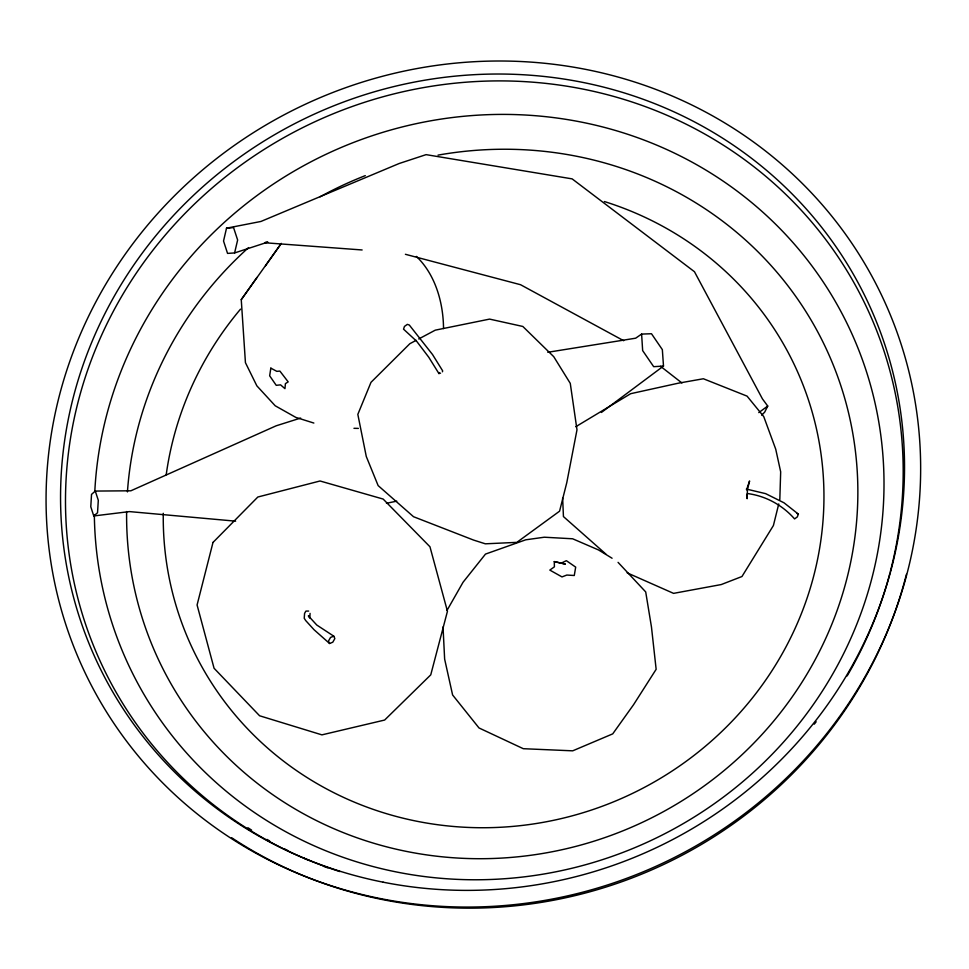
<?xml version="1.0" encoding="UTF-8"?>
<svg xmlns="http://www.w3.org/2000/svg" width="969" height="969" viewBox="0 0 969 969"><rect width="100%" height="100%" fill="white"/><g stroke="black" fill="none" stroke-linecap="round" stroke-linejoin="round"><path stroke-width="1.45" d="M443.523 328.576C443.354 302.849 435.444 274.59 416.391 256.41M779.815 499.616L780.675 471.842L775.733 449.216L763.754 416.609L747.063 396.127L703.385 378.758L678.433 383.167L630.674 393.693L575.756 426.723M310.068 613.389L309.789 618.052L308.348 615.824L316.778 625.029L333.76 636.161L334.862 638.571L332.767 642.229L329.569 643.489L314.077 629.765L305.671 620.523L304.23 618.283L304.581 613.401L305.901 611.088L308.651 611.076M442.433 371.793L442.651 370.824L432.513 354.509L409.306 325.027L407.343 324.361L404.461 326.432L403.54 329.157L416.609 341.209L428.758 357.234L438.909 373.537L440.556 373.15M761.731 415.18L764.698 412.116L767.727 406.059L762.421 398.853L694.47 271.732L572.134 178.877L426.094 154.64L399.131 163.519L260.915 221.465L226.516 228.187L223.536 241.039L227.545 253.393L234.595 252.945L267.819 242.105L265.409 242.274M438.909 373.537L439.139 372.568M234.595 252.945L237.635 240.009L233.565 227.606L226.516 228.187M778.749 503.928L773.407 525.525L741.963 576.519L721.239 584.561L673.564 593.367L627.149 572.836M746.542 489.854L749.582 480.963L747.426 489.515L747.16 498.708L746.639 494.917M746.372 489.066L765.667 493.657L784.042 502.826L798.359 514.115L797.293 516.925L794.58 518.912C782.443 505.103 765.789 495.898 747.269 493.512M446.975 610.47L463.037 582.272L485.493 554.086L525.755 539.806L544.324 537.214L572.643 538.788L598.454 549.92L612.081 558.241M313.859 423.053L295.848 417.409L275.196 405.769L256.858 385.844L245.436 362.672L241.257 299.663L256.967 277.473M265.482 265.748L280.574 244.454M241.257 299.663L281.313 243.376M300.656 418.063L276.165 425.803L130.863 490.798L95.277 491.065L91.534 494.384L90.783 506.775L93.763 515.956L129.471 511.596L235.637 521.165M93.763 515.956L97.53 512.771L98.305 500.27L95.277 491.065M601.41 412.455L663.499 366.076L662.348 349.639L651.483 333.736L641.611 334.087L635.664 338.193L547.776 352.28M758.775 412.612L767.727 406.059M416.198 340.325L409.851 343.704L370.994 382.331L357.827 414.381L366.282 456.496L378.128 485.59L413.509 516.707L473.599 540.084L485.336 543.815L516.852 542.361L559.573 511.184L566.792 482.61L576.991 429.812L570.269 383.361L553.747 356.689L522.824 326.456L489.575 319.104L435.251 330.163L418.741 338.968M561.087 563.219L566.356 560.676L575.683 567.119L574.278 575.501L566.829 575.053L561.996 576.918L549.823 570.087L554.413 566.829L554.268 561.596L565.157 564.055L554.268 561.596M333.76 636.161L330.55 637.42L328.455 641.078L329.569 643.489M386.461 503.286L396.757 501.155M663.499 366.076L653.675 366.682L642.653 350.596L641.611 334.087M353.964 428.31L358.36 428.395M264.767 242.759L362.127 249.966M405.405 254.29L520.547 284.716L623.685 340.713M796.712 513.304L798.359 514.115M660.592 366.343L681.897 382.949M605.916 554.123L563.437 516.574L562.638 498.018M618.065 562.359L645.705 591.926L651.471 627.052L656.146 669.313L633.556 704.717L612.723 733.872L572.703 750.83L523.296 748.698L479.013 727.961L452.608 694.979L444.638 659.114L443.027 626.943M327.643 867.824A416.876 397.447 -24 0 1 323.355 866.201M309.184 860.46A416.876 397.447 -24 0 1 303.576 858.013M288.374 850.867A416.876 397.447 -24 0 1 284.305 848.808M269.612 840.922A416.876 397.447 -24 0 1 266.996 839.42M251.625 830.118A416.876 397.447 -24 0 1 247.87 827.708M339.853 871.567A422.121 401.953 -24 0 1 86.435 373.755A422.121 401.953 -24 0 1 601.325 93.169A422.121 401.953 -24 0 1 890.329 571.577M889.954 573.042A422.121 401.953 -24 0 1 847.148 675.914M816.152 721.784A422.121 401.953 -24 0 1 814.287 724.17M604.39 201.54A332.694 318.256 -24 0 1 815.062 570.608A332.694 318.256 -24 0 1 453.08 826.436A332.694 318.256 -24 0 1 163.276 513.304M166.208 474.749A332.694 318.256 -24 0 1 240.518 309.135M438.024 155.125A368.281 351.989 -24 0 1 856.208 458.434A368.281 351.989 -24 0 1 507.368 857.71A368.281 351.989 -24 0 1 126.624 511.535M127.436 491.901A368.281 351.989 -24 0 1 248.548 247.604M320.061 196.816A368.281 351.989 -24 0 1 365.289 175.631M94.829 490.92A397.799 379.63 -24 0 1 696.699 164.73A397.799 379.63 -24 0 1 683.569 823.432A397.799 379.63 -24 0 1 94.344 515.06M906.427 574.314A437.419 416.585 -24 0 1 231.555 837.676M270.835 368.135L269.661 375.802L276.226 385.335L280.562 384.85L284.959 388.666L285.407 383.651L288.181 381.883L279.884 371.079L276.843 371.357L270.835 368.135M212.998 542.434L197.082 604.983L214.064 668.259L259.595 715.776L321.914 734.865L384.632 720.052L430.757 674.848L447.448 611.282L429.957 546.77L383.143 499.059L320.036 480.987L257.827 497.024L212.998 542.434M383.118 882.178A425.343 404.703 -24 0 0 887.422 352.752A425.343 404.703 -24 0 0 177.085 211.678A425.343 404.703 -24 0 0 383.118 882.178M381.374 898.76A440.75 419.432 -24 0 0 902.611 348.925A440.75 419.432 -24 0 0 166.074 204.423A440.75 419.432 -24 0 0 381.374 898.76"/></g></svg>
